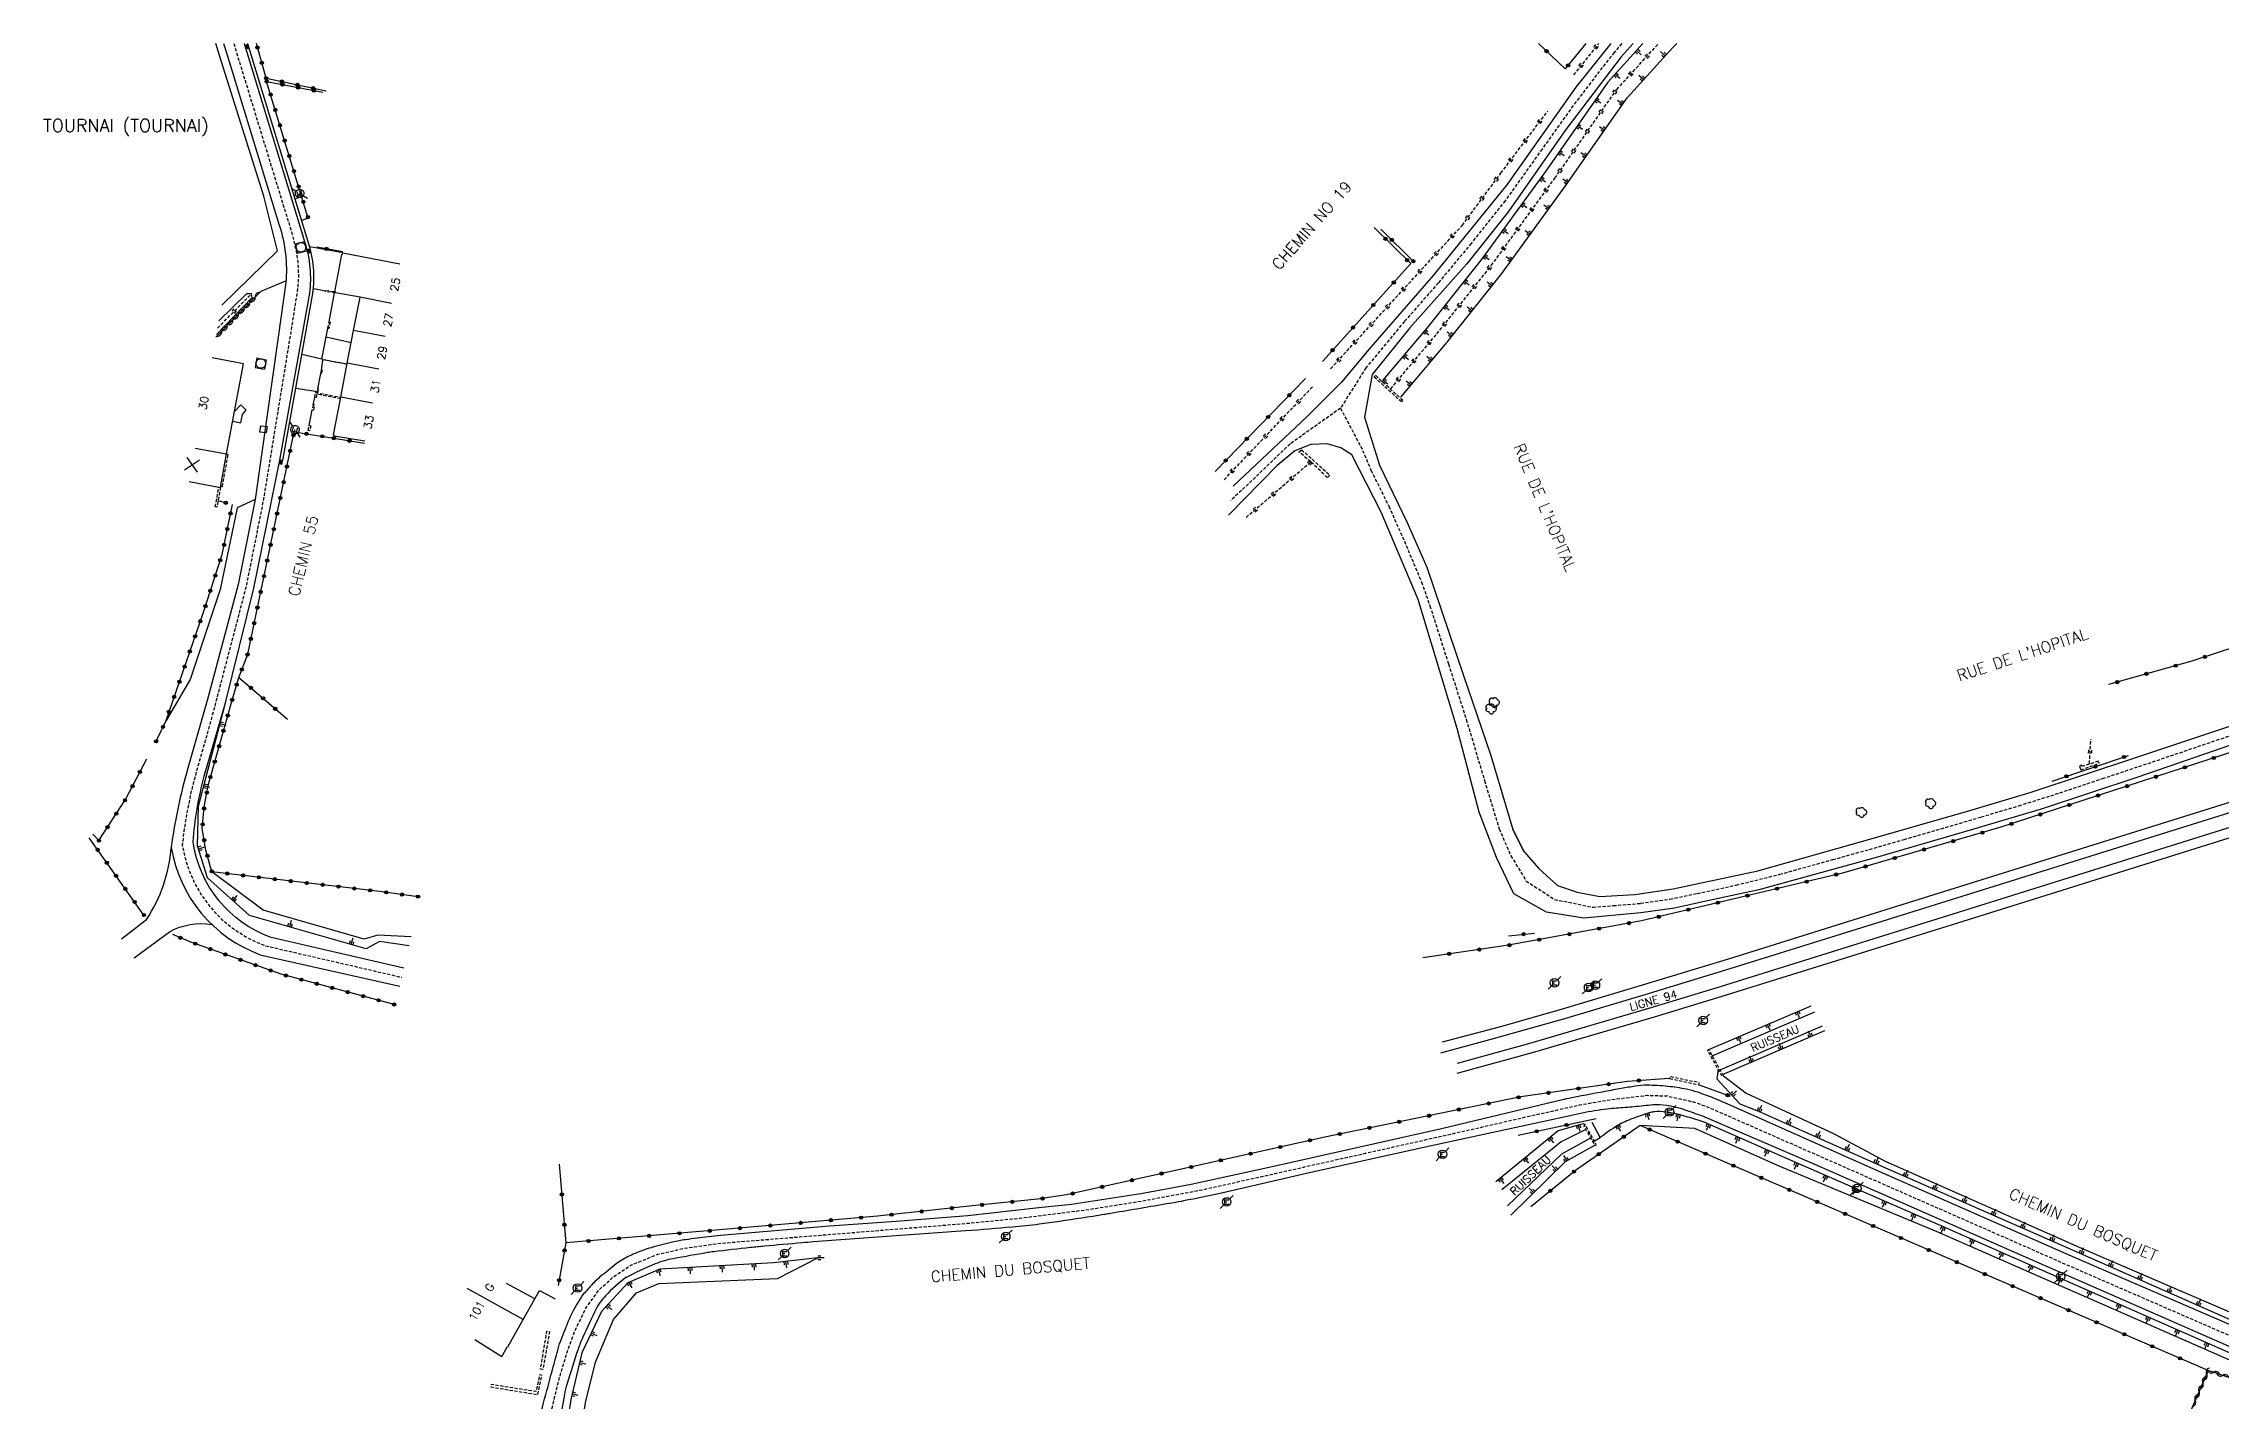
# Model space of a CAD drawing. Header units: millimetres. Extents: x 82000 to 83000, y 144000 to 145000.
# Drawn here: x 82013.5 to 82353.6, y 144788.1 to 145000 of the extents above; entities that cross this region are included whole.
import ezdxf
from ezdxf.enums import TextEntityAlignment as Align

# ---------------------------------------------------------------- set-up
doc = ezdxf.new("R2010")
doc.units = ezdxf.units.MM
doc.linetypes.add('DASHED', pattern=[0.75, 0.5, -0.25])
doc.layers.get('0').update_dxf_attribs({"linetype": 'CONTINUOUS'})
for name, color, linetype in [('W0001', 6, 'DASHED'), ('W0008', 7, 'CONTINUOUS'), ('W0100', 7, 'CONTINUOUS'), ('W0112', 1, 'DASHED'), ('W0211', 2, 'CONTINUOUS'), ('W0220', 5, 'DASHED'), ('W0300', 7, 'CONTINUOUS'), ('W0310', 3, 'CONTINUOUS'), ('W0322', 7, 'CONTINUOUS'), ('W0330', 7, 'CONTINUOUS'), ('W0334', 7, 'CONTINUOUS'), ('W0400', 7, 'CONTINUOUS'), ('W0420', 7, 'CONTINUOUS'), ('W0471', 7, 'CONTINUOUS'), ('W0500', 5, 'DASHED'), ('W0980', 7, 'CONTINUOUS'), ('W0984', 7, 'CONTINUOUS'), ('W0989', 7, 'CONTINUOUS'), ('W0991', 7, 'CONTINUOUS'), ('W1102', 7, 'CONTINUOUS')]:
    doc.layers.add(name, color=color, linetype=linetype)
doc.styles.get("Standard").update_dxf_attribs({"font": 'romans.shx', "width": 0.85})

# ---------------------------------------------------------------- blocks, each defined once
blk = doc.blocks.new('T471')
for p, q in [((-0.333334, 0.333334), (-0.333334, -0.333334)), ((-0.333334, 0.333334), (0.333334, 0.333334)), ((-0.333334, 0), (0, 0)), ((0.500001, 0.500001), (1.000002, 1.000002)), ((-0.500001, -0.500001), (-1.000002, -1.000002)), ((-0.333334, -0.333334), (0.333334, -0.333334))]:
    blk.add_line(p, q)
blk.add_ellipse((0, 0), major_axis=(0.471405, 0.471405), ratio=1, start_param=5.4977871438, end_param=11.780972451)
blk = doc.blocks.new('T300')
for p, q in [((-0.8, 0.51), (-0.86, 0.34)), ((-0.86, 0.34), (-0.86, 0.17)), ((-0.86, 0.17), (-0.74, 0.06)), ((-0.69, 0.63), (-0.8, 0.51)), ((-0.8, -0.06), (-0.74, 0.06)), ((-0.74, 0.06), (-0.69, 0.11)), ((-0.57, 0.69), (-0.69, 0.63)), ((-0.46, 0.69), (-0.57, 0.69)), ((-0.29, 0.63), (-0.46, 0.69)), ((-0.29, 0.63), (-0.17, 0.74)), ((-0.23, 0.57), (-0.29, 0.63)), ((-0.17, 0.74), (-0.06, 0.8)), ((-0.06, 0.8), (0.06, 0.8)), ((0.06, 0.8), (0.23, 0.74)), ((0.23, 0.74), (0.34, 0.63)), ((0.34, 0.63), (0.4, 0.51)), ((0.46, 0.46), (0.34, 0.46)), ((0.4, 0.51), (0.4, 0.46)), ((0.57, 0.4), (0.46, 0.46)), ((0.57, 0.4), (0.69, 0.29)), ((0.69, 0.29), (0.74, 0.17)), ((0.74, 0.06), (0.69, -0.17)), ((0.74, 0.17), (0.74, 0.06)), ((-0.8, -0.17), (-0.8, -0.06)), ((-0.8, -0.23), (-0.8, -0.17)), ((-0.74, -0.34), (-0.8, -0.23)), ((-0.69, -0.4), (-0.74, -0.34)), ((-0.51, -0.46), (-0.69, -0.4)), ((-0.4, -0.46), (-0.51, -0.46)), ((-0.4, -0.46), (-0.34, -0.46)), ((-0.34, -0.46), (-0.34, -0.4)), ((-0.34, -0.51), (-0.34, -0.46)), ((-0.29, -0.63), (-0.34, -0.51)), ((-0.17, -0.74), (-0.29, -0.63)), ((-0.06, -0.8), (-0.17, -0.74)), ((0.06, -0.8), (-0.06, -0.8)), ((0.17, -0.74), (0.06, -0.8)), ((0.23, -0.69), (0.17, -0.74)), ((0.29, -0.46), (0.23, -0.46)), ((0.29, -0.63), (0.23, -0.69)), ((0.46, -0.4), (0.29, -0.46)), ((0.34, -0.51), (0.29, -0.63)), ((0.34, -0.51), (0.34, -0.46)), ((0.57, -0.34), (0.46, -0.4)), ((0.63, -0.29), (0.57, -0.34)), ((0.69, -0.17), (0.63, -0.29))]:
    blk.add_line(p, q)
blk = doc.blocks.new('t322o')
at = {"color": 0, "linetype": 'Continuous'}
for radius in [0.25, 0.15]:
    blk.add_circle((0, 0), radius, dxfattribs=at)
blk = doc.blocks.new('t220o')
at = {"color": 0, "linetype": 'Continuous'}
for p, q in [((-0.25, 0.25), (0.25, 0.25)), ((-0.25, -0.25), (0.25, -0.25))]:
    blk.add_line(p, q, dxfattribs=at)
blk = doc.blocks.new('t211o')
at = {"color": 0, "linetype": 'Continuous'}
for p, q in [((-0.29, 0.5), (-0.29, 0)), ((0, 1), (0, 0)), ((0.29, 0.5), (0.29, 0))]:
    blk.add_line(p, q, dxfattribs=at)
blk = doc.blocks.new('t310o')
at = {"color": 0, "linetype": 'Continuous'}
for centre, start, end in [((-0.5, 0.38), 216.8699, 323.1304), ((0.5, -0.37), 36.8699, 143.1303)]:
    blk.add_arc(centre, 0.625, start, end, dxfattribs=at)
blk = doc.blocks.new('t112o')
at = {"color": 0, "linetype": 'Continuous'}
for p, q in [((-0.5, 0.5), (0.5, 0.5)), ((-0.5, -0.5), (-0.5, 0.5)), ((0.5, 0.5), (0.5, -0.5)), ((0.5, -0.5), (-0.5, -0.5))]:
    blk.add_line(p, q, dxfattribs=at)
blk = doc.blocks.new('T420')
for p, q in [((0.75, 0.75), (-0.75, 0.75)), ((-0.75, 0.75), (-0.75, -0.75)), ((0.75, 0.75), (0.75, -0.75)), ((0.75, -0.75), (-0.75, -0.75))]:
    blk.add_line(p, q)
blk.add_ellipse((0, 0), major_axis=(-0.53, 0.53), ratio=1, start_param=3.926991, end_param=10.210176)
blk = doc.blocks.new('T400')
for p, q in [((-0.15, 0.3), (0.15, 0.3)), ((-0.15, -0.25), (-0.15, 0.3)), ((-0.15, 0.15), (0.15, 0.15)), ((-0.15, 0), (0.15, 0)), ((0.15, 0.3), (0.15, -0.25)), ((-0.15, -0.15), (0.15, -0.15)), ((-0.15, -0.25), (-0.15, -0.3)), ((-0.15, -0.3), (0.15, -0.3)), ((0.15, -0.3), (0.15, -0.25))]:
    blk.add_line(p, q)
blk = doc.blocks.new('t991o')
at = {"color": 0, "linetype": 'Continuous'}
for p, q in [((-1, 1), (1, -1)), ((-1, -1), (1, 1))]:
    blk.add_line(p, q, dxfattribs=at)

msp = doc.modelspace()

# ---------------------------------------------------------------- linework, layer by layer
at = {"layer": 'W0001', "flags": 128}
msp.add_lwpolyline([(82043.19, 145000), (82043.55, 144998.82), (82051.74, 144972.09, -0.000152), (82051.77, 144972.08), (82052.45, 144969.67), (82052.97, 144967.45), (82053.19, 144965.92), (82053.3, 144963.72), (82053.19, 144961.95), (82052.79, 144959.32), (82052.35, 144956.57), (82051.91, 144953.83), (82047.79, 144928.61), (82045.12, 144915.24), (82045.12, 144915.24), (82039.66, 144894.43), (82037.62, 144887.3), (82036.55, 144883.28), (82035.86, 144879.93), (82035.39, 144876.96), (82035.15, 144874.83), (82035.48, 144873.23), (82036.02, 144871.38), (82036.97, 144869.1), (82038.03, 144867.2), (82039.52, 144865.16), (82041.28, 144863.29), (82042.95, 144861.9), (82045.41, 144860.32), (82047.99, 144859.16), (82069.45, 144854.2)], format="xyb", dxfattribs=at)
at = {"layer": 'W0001'}
for points in [[(82260.02, 145000), (82258.84, 144998.6), (82256.1, 144995.11), (82252.44, 144990.31), (82247.58, 144983.53), (82241.82, 144975.46), (82236.52, 144968.8), (82231.38, 144962.64), (82226.07, 144956.6), (82220.06, 144949.36), (82216.09, 144943.06), (82208.21, 144937.47), (82198.96, 144928.64)], [(82216.09, 144943.06), (82219.55, 144936.48), (82220.85, 144933.38), (82223.63, 144927.77), (82226.07, 144922.3), (82228.74, 144915.93), (82230.07, 144912.19), (82232.96, 144903.12), (82235.74, 144894.46), (82238.59, 144884.91), (82240.88, 144877.39), (82242.7, 144873.17), (82245.11, 144869.23), (82249.53, 144866.36), (82255.54, 144865.14), (82258.7, 144865.39), (82262.98, 144865.75), (82267.56, 144866.42), (82271.83, 144867.3), (82277.89, 144868.6), (82284.71, 144870.28), (82292.98, 144872.57), (82298.72, 144874.17), (82304.13, 144875.73), (82316.19, 144879.23), (82322.08, 144880.99), (82327.05, 144882.55), (82335.13, 144885.22), (82343.65, 144888.07), (82352.95, 144891.21), (82364.48, 144895.03)]]:
    msp.add_lwpolyline(points, dxfattribs=at)
at = {"layer": 'W0001', "flags": 128}
msp.add_lwpolyline([(82089.44, 144762.34), (82090.56, 144772.06), (82091.59, 144779.08), (82092.8, 144786.4), (82093.95, 144791.18), (82095.19, 144795.44), (82096.52, 144799.01), (82098.18, 144802.51), (82100.18, 144805.31), (82102.41, 144807.34), (82105.21, 144809.23), (82109.39, 144810.94), (82113.51, 144811.87), (82119.34, 144812.68), (82157.45, 144815.76), (82166.03, 144816.59), (82176.2, 144817.87), (82185.13, 144819.28), (82194.57, 144821.04), (82205.9, 144823.57), (82236.69, 144830.48), (82247.71, 144833), (82253.48, 144834.26), (82257.59, 144834.99), (82261.51, 144835.49), (82264.09, 144835.77), (82267.11, 144835.67), (82271.28, 144834.73), (82273.81, 144833.8), (82330.85, 144808.75), (82360.1, 144796.04)], dxfattribs=at)
at = {"layer": 'W0008'}
for points in [[(82041.6, 145000), (82042.1, 144998.38), (82050.3, 144971.63, -0.099569), (82051.33, 144962.67), (82050.11, 144954.15), (82046.52, 144928.83), (82043.89, 144915.54), (82039.13, 144897.78), (82036.04, 144886.84, 0.040913), (82033.43, 144874.47, 0.271855), (82047.34, 144857.73), (82069.13, 144852.79)], [(82069.78, 144855.6), (82049.02, 144860.42, -0.277894), (82036.85, 144875.34, -0.04793), (82038.59, 144885.63), (82041.9, 144897.06), (82046.35, 144914.96), (82050.37, 144934.97), (82055.05, 144961.03, 0.112601), (82054.35, 144968.87), (82044.93, 144999.79), (82044.87, 145000)], [(82025.65, 144860.18), (82029.56, 144863.23, 0.127074), (82033.43, 144874.47)], [(82027.61, 144857.23), (82033.15, 144861.31, -0.1694), (82039.76, 144862.44)]]:
    msp.add_lwpolyline(points, format="xyb", dxfattribs=at)
for points in [[(82258.32, 145000), (82252.85, 144993.2), (82242.05, 144977.95), (82230.59, 144963.78), (82220.78, 144952.54), (82216.24, 144947.13), (82210.87, 144941.74), (82199.32, 144930.91)], [(82261.8, 145000), (82259.93, 144997.93), (82251.28, 144986.57), (82242.31, 144973.76), (82235.85, 144965.63), (82226.93, 144955.6), (82221.06, 144948.33), (82219.82, 144941.65), (82222.2, 144934.17), (82226.43, 144925.33), (82229.56, 144918.24), (82235.28, 144901.31), (82239.56, 144888.83), (82243.01, 144877.3), (82244.78, 144873.78), (82243.01, 144877.3), (82244.78, 144873.78), (82247.09, 144871.19), (82249.98, 144868.53), (82253.08, 144867.48), (82256.63, 144866.81), (82262.06, 144867.15), (82268.05, 144868.01), (82281.27, 144870.84), (82298.44, 144875.64), (82314.42, 144880.25), (82323.99, 144883.11), (82340.35, 144888.53), (82356.76, 144894.01)], [(82671.45, 144980.37), (82523.37, 144934.1), (82491.8, 144924.26), (82464.66, 144915.77), (82430.79, 144905.19), (82300.47, 144864.47), (82277, 144857.15), (82263.07, 144852.9), (82250.54, 144849.19), (82240.86, 144846.4), (82231.97, 144844.05)], [(82231.79, 144842.42), (82239.99, 144844.65), (82251.12, 144847.79), (82263.68, 144851.5), (82277.66, 144855.77), (82300.69, 144862.94), (82431.01, 144903.68), (82465.54, 144914.47), (82492.15, 144922.84), (82509.99, 144928.41), (82671.89, 144978.95)], [(82672.58, 144976.75), (82497.21, 144922.02), (82431.03, 144901.38), (82310.93, 144863.77), (82275.42, 144852.72), (82264.57, 144849.41), (82245.46, 144843.83), (82234.3, 144840.76)], [(82234.32, 144839.22), (82246.07, 144842.44), (82265.15, 144848.02), (82275.74, 144851.24), (82311.53, 144862.41), (82431.23, 144899.84), (82492.21, 144918.91), (82673.04, 144975.29)], [(82358.31, 144891.53), (82340.63, 144885.46), (82325.54, 144880.47), (82314.85, 144877.29), (82299.98, 144872.97), (82281.45, 144867.85), (82273.45, 144866.12), (82268.28, 144865), (82263.03, 144864.24), (82254.13, 144863.42), (82248.29, 144864.39), (82243.17, 144867.21), (82240.44, 144872.93), (82237.76, 144879.98), (82234.31, 144893.03), (82228.23, 144913.21), (82222.45, 144926.84), (82217.87, 144935.76), (82216.15, 144936.86), (82214.02, 144937.48), (82211.48, 144937.38), (82208.94, 144936.42), (82206.2, 144934.12), (82198.61, 144926.38)]]:
    msp.add_lwpolyline(points, dxfattribs=at)
at = {"layer": 'W0008', "flags": 128}
for points in [[(82360.76, 144797.51), (82330.74, 144810.44), (82300.34, 144823.84), (82276.05, 144834.63, 0.012074), (82274.35, 144835.34, 0.008575), (82271.91, 144836.24, 0.035497), (82270.13, 144836.72, 0.022127), (82267.21, 144837.16, 0.024278), (82263.99, 144837.34, 0.04234), (82262.15, 144837.2, 0.003446), (82259.96, 144836.83, 0.002972), (82257.43, 144836.37, 0.001018), (82251.51, 144835.24, 0.011361), (82250.98, 144835.12), (82231.89, 144830.52), (82205.88, 144824.72), (82192.76, 144821.82), (82184.89, 144820.37), (82174.07, 144818.74), (82168.98, 144818.21), (82157.86, 144816.96), (82146.65, 144816.04), (82136.24, 144815.33), (82119.23, 144813.87, 0.008318), (82117.35, 144813.68, 0.004356), (82113.78, 144813.22, 0.022619), (82111.73, 144812.84, 0.013773), (82108.42, 144811.98, 0.02944), (82105.83, 144811.06, 0.036253), (82103.83, 144810.04, 0.027841), (82102.95, 144809.44, 0.009073), (82100.4, 144807.4, 0.029095), (82099.44, 144806.51, 0.017086), (82097.97, 144804.85)], [(82359.44, 144794.58), (82323.08, 144810.51), (82290.08, 144825.02), (82274, 144831.95, 0.012711), (82272.53, 144832.54, 0.007301), (82269.92, 144833.47, 0.042629), (82267, 144834.19, 0.061087), (82264.9, 144834.26, 0.005774), (82263.46, 144834.12, -0.00555), (82261.96, 144833.97, -0.004286), (82259.16, 144833.74, 0.008566), (82257.76, 144833.62, 0.017659), (82255.76, 144833.34, 0.009166), (82251.95, 144832.59), (82230.03, 144827.85), (82211.48, 144823.71), (82197.5, 144820.47, -0.00295), (82191.58, 144819.28, -0.005999), (82188.66, 144818.75, -0.000118), (82179.93, 144817.28, -0.001291), (82179.13, 144817.15, -0.003291), (82172.22, 144816.07, -0.007096), (82169, 144815.63, -0.007627), (82164.83, 144815.19, -0.004378), (82157.53, 144814.6), (82133.73, 144812.87, 0.003506), (82131.97, 144812.73, 0.001053), (82126.09, 144812.21, 0.004705), (82123.91, 144811.99, 0.001785), (82118.17, 144811.34, 0.013318), (82117.18, 144811.2, 0.002463), (82111.85, 144810.26, 0.051344), (82109.02, 144809.44, 0.029872), (82104.44, 144807.26)], [(82104.51, 144807.35, 0.041925), (82101.24, 144804.45, 0.075019), (82099.83, 144802.45, 0.009954), (82097.71, 144798, 0.024331), (82096.98, 144796.12, 0.008693), (82095.26, 144790.75, 0.028022), (82094.85, 144789.04), (82092.36, 144775.36), (82090.93, 144761.99)], [(82087.95, 144762.68), (82089.15, 144772.36), (82091.23, 144786.43, -0.029174), (82091.24, 144786.45, -0.000102), (82092.63, 144791.61, -0.000096), (82093.59, 144795.17, -0.000205), (82094.04, 144796.83, -0.027031), (82094.16, 144797.18, -0.002749), (82095.5, 144800.54, -0.032658), (82096.34, 144802.29, -0.019926), (82098.02, 144805)]]:
    msp.add_lwpolyline(points, format="xyb", dxfattribs=at)
msp.add_lwpolyline([(82255.75, 144828.68), (82256.65, 144829.16), (82255.39, 144831.51)], dxfattribs=at)
at = {"layer": 'W0100'}
for points in [[(82063.67, 144937.92), (82058.85, 144938.71), (82058.88, 144938.86), (82058.77, 144938.88), (82059.94, 144944.81), (82060.93, 144950.1), (82061.92, 144955.22), (82062.92, 144960.38), (82059.07, 144961.06), (82059.1, 144961.23), (82058.99, 144961.24), (82060.06, 144967.08), (82060.17, 144967.06), (82060.22, 144967.31), (82069.13, 144965.59)], [(82036.2, 144931.6), (82041.12, 144930.7), (82042.08, 144935.94), (82044.71, 144949.98), (82039.8, 144950.91)]]:
    msp.add_lwpolyline(points, dxfattribs=at)
at = {"layer": 'W0100', "flags": 128}
msp.add_lwpolyline([(82080.84, 144797.63), (82085.06, 144795.01), (82085.97, 144796.55), (82086.03, 144796.51), (82088.42, 144800.77), (82090.2, 144804), (82085.82, 144806.41)], dxfattribs=at)
at = {"layer": 'W0112'}
for p, q in [((82225.61, 144944.04), (82221.35, 144947.95)), ((82225.83, 144944.26), (82225.61, 144944.04)), ((82210, 144936.58), (82214.43, 144932.61)), ((82331.75, 144886.58), (82334.6, 144887.61))]:
    msp.add_line(p, q, dxfattribs=at)
for points in [[(82059.07, 144961.06), (82057.54, 144961.29), (82057.57, 144961.45), (82058.99, 144961.24)], [(82060.89, 144949.9), (82057.22, 144950.58), (82057.22, 144950.56), (82057.13, 144950.57), (82057.15, 144950.68), (82060.91, 144949.99)], [(82225.83, 144944.26), (82221.57, 144948.18), (82221.35, 144947.95)], [(82059.88, 144944.52), (82056.17, 144945.23), (82056.08, 144944.71), (82055.83, 144944.75), (82055.96, 144945.52), (82059.93, 144944.77)], [(82041.16, 144930.89), (82041.41, 144930.84), (82042.31, 144935.84), (82042.07, 144935.88)], [(82214.43, 144932.61), (82214.03, 144932.22), (82211.45, 144934.7), (82209.6, 144936.22), (82210, 144936.58)], [(82041.12, 144930.7), (82040.56, 144927.61), (82040.3, 144927.66), (82040.87, 144930.75)], [(82334.6, 144887.61), (82334.47, 144887.93), (82331.94, 144887.12), (82331.87, 144887.32), (82331.53, 144887.19), (82331.75, 144886.58)]]:
    msp.add_lwpolyline(points, dxfattribs=at)
for points in [[(82058.23, 144956.5), (82058.04, 144955.5), (82057.88, 144955.53), (82058.07, 144956.53)], [(82055.92, 144945.6), (82056.31, 144945.5), (82056.44, 144946.07), (82056.35, 144946.09), (82056.24, 144945.61), (82055.94, 144945.69)], [(82056.98, 144949), (82056.89, 144948.47), (82056.8, 144948.48), (82056.89, 144949.01)], [(82055.6, 144943.61), (82055.44, 144942.83), (82055.69, 144942.79), (82055.84, 144943.56)], [(82055.22, 144940.31), (82055.07, 144939.55), (82054.82, 144939.6), (82054.98, 144940.36)]]:
    msp.add_lwpolyline(points, close=True, dxfattribs=at)
at = {"layer": 'W0112', "flags": 128}
for points in [[(82275.68, 144838.75), (82273.43, 144842.79), (82273.62, 144842.9), (82275.87, 144838.86)], [(82267.51, 144838.37), (82272.05, 144837.43), (82272.12, 144837.74), (82267.58, 144838.68)], [(82091.5, 144792.96), (82091.11, 144793.02), (82092.12, 144798.94), (82092.51, 144798.87)], [(82083.33, 144790.23), (82090.7, 144789.04), (82091.35, 144792.03), (82090.96, 144792.12), (82090.39, 144789.5), (82083.39, 144790.62)]]:
    msp.add_lwpolyline(points, close=True, dxfattribs=at)
msp.add_lwpolyline([(82255.8, 144827.95), (82256.05, 144828.09), (82254.35, 144831.14), (82254.09, 144831.01), (82255.8, 144827.96)], dxfattribs=at)
at = {"layer": 'W0211'}
for points in [[(82263.34, 145000), (82257.84, 144993.97), (82248.11, 144980.03), (82238.21, 144966.43), (82229.76, 144955.82), (82222.7, 144947.44)], [(82225.52, 144944.79), (82232.75, 144953.37), (82241.29, 144964.09), (82251.26, 144977.78), (82260.87, 144991.55), (82268.06, 144999.44), (82268.64, 145000)], [(82040.48, 144954.57), (82046.06, 144960.35), (82045.95, 144960.98)], [(82040.88, 144956.68), (82045.22, 144960.96), (82045.95, 144960.98)], [(82046.52, 144928.83), (82043.7, 144927.53), (82041.07, 144914.74), (82036.4, 144900.72), (82032.61, 144894.32)], [(82070.6, 144859.13), (82065.96, 144859.77), (82063.9, 144858.65), (82045.67, 144863.86), (82039.09, 144869.72), (82037.52, 144874.75), (82037.69, 144880.94), (82041.9, 144897.06)], [(82070.92, 144860.52), (82065.7, 144860.79), (82063.57, 144860.13), (82047.8, 144864.69), (82039.77, 144870.67)]]:
    msp.add_lwpolyline(points, dxfattribs=at)
at = {"layer": 'W0211', "flags": 128}
for points in [[(82273.63, 144842.9), (82289.64, 144849.75)], [(82274.15, 144841.95), (82290.17, 144848.8)], [(82275.4, 144839.76), (82291.41, 144846.61)], [(82275.75, 144839.04), (82291.77, 144845.89)], [(82275.09, 144839.87), (82274.89, 144838.32), (82278.5, 144834.45), (82281.37, 144833.32), (82300.76, 144824.67), (82331.1, 144811.32), (82360.97, 144798.18)], [(82275.91, 144838.8), (82279.46, 144836.11), (82293.11, 144829.81), (82301.17, 144825.51), (82331.47, 144812.04), (82361.4, 144799.19)], [(82254.35, 144831.14), (82254.05, 144831.34), (82253.24, 144831.1), (82250.09, 144830.2), (82240.35, 144822.24)], [(82254.42, 144830.42), (82250.54, 144828.53), (82241.3, 144820.99)], [(82360.13, 144792.18), (82309.28, 144814.46), (82284.64, 144824.73), (82271.46, 144830.57), (82262.88, 144831.07)], [(82255.16, 144829.1), (82250.64, 144826.57), (82242.17, 144818.49)], [(82242.69, 144817.05), (82251.24, 144825.41), (82255.8, 144827.96)], [(82093.53, 144760.56), (82098.17, 144788), (82099.68, 144794.11), (82102.51, 144800.77), (82106.1, 144804.92), (82109.61, 144806.38), (82128.12, 144807.18), (82134.43, 144810.37), (82127.51, 144809.61), (82109.74, 144808.64), (82104.76, 144806.5), (82100.62, 144801.99), (82097.58, 144795.54), (82095.83, 144788.29), (82091.77, 144761.13)]]:
    msp.add_lwpolyline(points, dxfattribs=at)
msp.add_lwpolyline([(82360.65, 144793.06), (82309.57, 144815.53), (82285.17, 144826.15), (82272.9, 144831.56, 0.027495), (82272.27, 144831.79, 0.006715), (82269.66, 144832.57, 0.035286), (82266.95, 144833.15, 0.05388), (82265.13, 144833.2, 0.056214), (82264.53, 144833.09, 0.011518), (82261.74, 144832.14, 0.04517), (82259.39, 144831.04, 0.035405), (82256.65, 144829.16)], format="xyb", dxfattribs=at)
at = {"layer": 'W0220'}
for p, q in [((82252.52, 144995.1), (82256.44, 145000)), ((82197.91, 144931.89), (82211.71, 144946.4)), ((82201.36, 144926.01), (82211.44, 144934.69)), ((82333.08, 144887.57), (82333.34, 144891.43))]:
    msp.add_line(p, q, dxfattribs=at)
for points in [[(82223.94, 144946.11), (82231.15, 144954.68), (82239.65, 144965.34), (82249.58, 144978.98), (82259.25, 144992.84), (82265.78, 145000)], [(82214.55, 144949.23), (82235.1, 144971.61), (82241.15, 144979.77), (82248.47, 144989.45)], [(82040.67, 144955.57), (82045.97, 144960.95)]]:
    msp.add_lwpolyline(points, dxfattribs=at)
at = {"layer": 'W0310'}
msp.add_lwpolyline([(82047.41, 144961.3), (82040.4, 144954.13)], dxfattribs=at)
at = {"layer": 'W0310', "flags": 128}
msp.add_lwpolyline([(82361.02, 144789.65), (82351.63, 144792.81), (82344.01, 144775.13)], dxfattribs=at)
at = {"layer": 'W0322'}
for p, q in [((82222.41, 144971.02), (82227.52, 144965.96)), ((82196.49, 144933.19), (82210.63, 144947.68)), ((82327.27, 144884.82), (82339.22, 144888.84)), ((82242.35, 144860.67), (82246.38, 144861.11))]:
    msp.add_line(p, q, dxfattribs=at)
for points in [[(82048.25, 144994.58), (82046.72, 145000)], [(82254.42, 145000), (82251.19, 144996.03), (82247.04, 145000)], [(82048.25, 144994.58), (82057.6, 144992.63)], [(82054.78, 144972.9), (82048.33, 144994.08)], [(82048.33, 144994.08), (82057.08, 144992.39)], [(82213.26, 144950.37), (82227.07, 144965.64), (82221.34, 144971.28)], [(82060.25, 144967.47), (82056.18, 144968.22)], [(82072.36, 144866.73), (82065.99, 144867.6), (82039.77, 144870.67), (82038.83, 144874.05), (82038.28, 144877.42), (82038.58, 144880.78), (82039.17, 144884.14), (82042.82, 144897.1), (82043.99, 144901.03), (82045.38, 144904.68), (82052.63, 144939.39), (82058.81, 144938.38)], [(82058.81, 144938.38), (82063.62, 144937.61)], [(82031.06, 144891.05), (82032.61, 144894.32), (82038.39, 144911.04), (82041.38, 144920.23), (82042.97, 144928.03)], [(82041.95, 144928.3), (82040.74, 144928.61)], [(82427, 144912.88), (82378.15, 144896.79), (82319.26, 144877.62), (82294.5, 144870.46), (82263.12, 144863.02), (82242.35, 144859.19), (82228.97, 144857.26)], [(82380.99, 144906.71), (82368.37, 144909.31), (82356.05, 144905.87), (82349.1, 144903.58), (82336.06, 144899.91)], [(82043.99, 144901.03), (82051.56, 144894.5)], [(82022.13, 144875.54), (82026.27, 144881.96), (82029.62, 144888.32)], [(82029.16, 144863.92), (82020.59, 144875.99)], [(82022.13, 144875.54), (82021.15, 144876.54)], [(82068.45, 144849.9), (82050.58, 144854.68), (82036.48, 144859.69), (82033.68, 144860.86)]]:
    msp.add_lwpolyline(points, dxfattribs=at)
at = {"layer": 'W0322', "flags": 128}
for points in [[(82267.44, 144838.41), (82260.91, 144837.94), (82244.25, 144835.52), (82213.36, 144829.19), (82173.27, 144820.22), (82168.74, 144819.53), (82158.55, 144818.5), (82143.74, 144816.89), (82119.1, 144814.74), (82095.08, 144812.73), (82093.89, 144806.09)], [(82272.11, 144837.43), (82276.99, 144835.63)], [(82256.03, 144832.12), (82243.82, 144829.51)], [(82351.63, 144792.81), (82262.88, 144831.07), (82252.79, 144824.04), (82245.8, 144818.34)], [(82094.05, 144825.02), (82095.08, 144812.73)], [(82090.2, 144804), (82090.94, 144805.3), (82093.38, 144803.99)]]:
    msp.add_lwpolyline(points, dxfattribs=at)
at = {"layer": 'W0330'}
msp.add_line((82051.29, 144962.89), (82047.41, 144961.3), dxfattribs=at)
msp.add_lwpolyline([(82041.34, 144959.14), (82050.03, 144967.65), (82047.87, 144976.18), (82040.97, 144998.12), (82040.4, 145000)], dxfattribs=at)
at = {"layer": 'W0334'}
msp.add_lwpolyline([(82050.37, 144934.97), (82050.86, 144934.89), (82055.55, 144960.95, 0.112688), (82054.82, 144969.02), (82045.41, 144999.94), (82045.39, 145000)], format="xyb", dxfattribs=at)
for points in [[(82052.77, 144975.78), (82053.32, 144975.98), (82053.24, 144976.39), (82053.67, 144976.56)], [(82054.78, 144972.9), (82054.8, 144972.71), (82053.84, 144972.36)], [(82060.22, 144967.31), (82055.06, 144968.28)], [(82057.55, 144961.36), (82055.66, 144961.71)], [(82058.07, 144956.53), (82058.95, 144961.08)], [(82056.95, 144950.73), (82057.63, 144954.21), (82057.88, 144955.53)], [(82057.63, 144954.21), (82061.55, 144953.3)], [(82057.15, 144950.68), (82053.85, 144951.44)], [(82056.89, 144949.01), (82057.13, 144950.57)], [(82055.94, 144945.69), (82052.9, 144946.16)], [(82056.35, 144946.09), (82056.8, 144948.48)], [(82043.03, 144941.02), (82044.29, 144940.78), (82044.53, 144942.1), (82045.14, 144942.77), (82044.29, 144943.59), (82043.32, 144942.56)], [(82054.98, 144940.36), (82055.44, 144942.83)], [(82055.6, 144943.61), (82055.83, 144944.75)]]:
    msp.add_lwpolyline(points, dxfattribs=at)
at = {"layer": 'W1102'}
for p, q in [((82067.83, 144959.43), (82062.92, 144960.38)), ((82066.83, 144954.27), (82061.92, 144955.22)), ((82065.85, 144949.18), (82060.93, 144950.1)), ((82064.84, 144943.84), (82059.94, 144944.81)), ((82037.16, 144936.83), (82042.08, 144935.94))]:
    msp.add_line(p, q, dxfattribs=at)
at = {"layer": 'W1102', "flags": 128}
msp.add_lwpolyline([(82088.42, 144800.77), (82079.67, 144805.62)], dxfattribs=at)

# ---------------------------------------------------------------- block references
at = {"layer": 'W0112', "rotation": 262.3329597149428}
msp.add_blockref('t112o', (82047.83, 144939.76), dxfattribs=at)
at = {"layer": 'W0211'}
for p, rotation in [((82262.34, 144998.9), 227.6468943508953), ((82266.83, 144998.09), 47.64443568161619), ((82258.97, 144995.21), 227.6468943508953), ((82263.46, 144994.39), 47.64443568161619), ((82255.94, 144991.24), 235.0896830717434), ((82260.21, 144990.6), 55.08856861829719), ((82253.08, 144987.14), 235.0896830717434), ((82257.35, 144986.5), 55.08856861829719), ((82250.21, 144983.04), 235.0896830717434), ((82254.48, 144982.4), 55.08856861829719), ((82247.33, 144978.96), 233.930648674536), ((82251.62, 144978.3), 55.08856861829719), ((82244.39, 144974.92), 233.930648674536), ((82248.69, 144974.25), 53.93353212471866), ((82241.45, 144970.87), 233.930648674536), ((82245.75, 144970.21), 53.93353212471866), ((82238.5, 144966.83), 233.930648674536), ((82242.8, 144966.17), 53.93353212471866), ((82235.4, 144962.91), 231.4620704360704), ((82239.78, 144962.19), 51.46036205605746), ((82232.29, 144959), 231.4620704360704), ((82236.66, 144958.28), 51.46036205605746), ((82229.15, 144955.1), 229.9077498261265), ((82233.54, 144954.37), 51.46036205605746), ((82225.93, 144951.28), 229.9077498261265), ((82230.35, 144950.52), 49.91133734713627), ((82222.71, 144947.45), 229.9077498261265), ((82227.13, 144946.7), 49.91133734713627), ((82041.04, 144893.77), 255.354420272618), ((82038.51, 144884.1), 255.354420272618), ((82037.68, 144874.23), 287.277046390242), ((82043.03, 144866.21), 318.3544653835501), ((82051.89, 144862.09), 344.047633022117), ((82061.5, 144859.34), 344.047633022117), ((82287.42, 144848.8), 203.160180673657), ((82278.22, 144844.87), 203.1601806730504), ((82282.82, 144846.84), 203.1601806730504), ((82284.95, 144842.98), 23.16018067390407), ((82289.54, 144844.94), 23.16018067308397), ((82280.35, 144841.01), 23.16018067308397), ((82277.24, 144835.8), 312.9882925431189), ((82281.43, 144833.29), 335.9590992625089), ((82253.24, 144831.1), 196.0333221750585), ((82259.37, 144831.03), 210.3814930539629), ((82263.99, 144832.91), 197.8630212667642), ((82268.91, 144832.77), 166.3263152682916), ((82273.66, 144831.22), 156.2241879582647), ((82286, 144831.26), 335.9590992623675), ((82248.76, 144829.11), 219.238201140775), ((82278.23, 144829.21), 156.224187958096), ((82282.81, 144827.19), 156.22418795799), ((82290.56, 144829.22), 335.9590992623175), ((82295.13, 144827.18), 335.9590992620881), ((82244.89, 144825.95), 219.2382011407316), ((82249.84, 144824.04), 44.3578037681358), ((82251.44, 144825.52), 29.23060364064059), ((82287.39, 144825.18), 156.4767174933976), ((82299.7, 144825.15), 335.9590992624302), ((82304.27, 144823.13), 336.2492324299245), ((82241.01, 144822.78), 219.2382011406879), ((82246.27, 144820.54), 44.35780376893729), ((82291.97, 144823.19), 156.4767174932306), ((82296.56, 144821.19), 156.4767174930439), ((82308.85, 144821.11), 336.2492324294183), ((82301.14, 144819.2), 156.4767174929135), ((82305.73, 144817.2), 156.476717493337), ((82313.42, 144819.1), 336.2492324297589), ((82318, 144817.09), 336.2492324292273), ((82310.31, 144815.2), 156.2534672732249), ((82322.58, 144815.07), 336.2492324294699), ((82327.15, 144813.06), 336.2492324289081), ((82134.43, 144810.37), 270), ((82314.89, 144813.19), 156.2534672731022), ((82319.46, 144811.18), 156.2534672729778), ((82331.73, 144811.04), 336.2502282157672), ((82336.31, 144809.03), 336.2502282169928), ((82104.92, 144806.57), 210.5849353032825), ((82109.52, 144808.54), 199.3228897412156), ((82114.49, 144808.9), 183.1050277369568), ((82119.48, 144809.17), 183.1050277371324), ((82124.47, 144809.44), 183.1050277372626), ((82129.46, 144809.82), 186.3450799953264), ((82324.04, 144809.16), 156.2534672734778), ((82328.62, 144807.15), 156.2534672733543), ((82340.88, 144807.02), 336.2502282164058), ((82333.19, 144805.14), 156.253467273229), ((82337.77, 144803.12), 156.2534672723741), ((82345.46, 144805), 336.2502282166804), ((82350.04, 144802.99), 336.2502282161597), ((82101.5, 144802.95), 227.3629876873683), ((82342.35, 144801.11), 156.2534672735297), ((82099.04, 144798.64), 244.8006771509909), ((82346.92, 144799.1), 156.2534672734029), ((82351.5, 144797.08), 156.2534672725297), ((82097.21, 144794.01), 256.4517204979268), ((82096.04, 144789.15), 256.4517204980225)]:
    msp.add_blockref('t211o', p, dxfattribs=dict(at, rotation=rotation))
at = {"layer": 'W0220'}
for p, rotation in [((82256.04, 144999.49), 51.32027444696254), ((82256.04, 144999.49), 51.32027444696254), ((82256.04, 144999.49), 51.32027444696254), ((82256.04, 144999.49), 51.32027444696254), ((82256.04, 144999.49), 51.32027444696254), ((82256.04, 144999.49), 51.32027444696254), ((82263.99, 144998.03), 47.64632026469793), ((82263.99, 144998.03), 47.64632026469793), ((82263.99, 144998.03), 47.64632026469793), ((82253.69, 144996.57), 51.32027444696254), ((82261.46, 144995.26), 47.64632026469793), ((82261.46, 144995.26), 47.64632026469793), ((82261.46, 144995.26), 47.64632026469793), ((82261.46, 144995.26), 47.64632026469793), ((82258.98, 144992.45), 55.08834982838256), ((82258.98, 144992.45), 55.08834982838256), ((82258.98, 144992.45), 55.08834982838256), ((82258.98, 144992.45), 55.08834982838256), ((82258.98, 144992.45), 55.08834982838256), ((82247.23, 144987.81), 52.90347728711185), ((82256.84, 144989.37), 55.08834982838256), ((82256.84, 144989.37), 55.08834982838256), ((82256.84, 144989.37), 55.08834982838256), ((82256.84, 144989.37), 55.08834982838256), ((82256.84, 144989.37), 55.08834982838256), ((82256.84, 144989.37), 55.08834982838256), ((82244.97, 144984.82), 52.90347728711185), ((82252.54, 144983.22), 55.08834982838256), ((82254.69, 144986.3), 55.08834982838256), ((82242.71, 144981.83), 52.90347728711185), ((82250.4, 144980.15), 55.08834982838256), ((82240.46, 144978.83), 53.41003476507344), ((82248.21, 144977.1), 53.93198256647488), ((82238.22, 144975.82), 53.41003476507344), ((82246, 144974.07), 53.93198256647488), ((82233.57, 144969.95), 47.44992267168792), ((82235.99, 144972.81), 53.41003476507344), ((82243.8, 144971.04), 53.93198256647488), ((82231.03, 144967.19), 47.44992267168792), ((82241.59, 144968.01), 53.93198256647488), ((82228.5, 144964.42), 47.44992267168792), ((82228.5, 144964.42), 47.44992267168792), ((82239.37, 144964.99), 51.45902859971952), ((82225.96, 144961.66), 47.44992267168792), ((82225.96, 144961.66), 47.44992267168792), ((82225.96, 144961.66), 47.44992267168792), ((82237.03, 144962.05), 51.45902859971952), ((82237.03, 144962.05), 51.45902859971952), ((82043.28, 144958.22), 45.3999320251592), ((82220.89, 144956.14), 47.44992267168792), ((82220.89, 144956.14), 47.44992267168792), ((82220.89, 144956.14), 47.44992267168792), ((82220.89, 144956.14), 47.44992267168792), ((82220.89, 144956.14), 47.44992267168792), ((82223.43, 144958.9), 47.44992267168792), ((82223.43, 144958.9), 47.44992267168792), ((82223.43, 144958.9), 47.44992267168792), ((82223.43, 144958.9), 47.44992267168792), ((82232.36, 144956.19), 51.45902859971952), ((82232.36, 144956.19), 51.45902859971952), ((82232.36, 144956.19), 51.45902859971952), ((82232.36, 144956.19), 51.45902859971952), ((82234.69, 144959.12), 51.45902859971952), ((82234.69, 144959.12), 51.45902859971952), ((82234.69, 144959.12), 51.45902859971952), ((82218.35, 144953.37), 47.44992267168792), ((82218.35, 144953.37), 47.44992267168792), ((82218.35, 144953.37), 47.44992267168792), ((82218.35, 144953.37), 47.44992267168792), ((82218.35, 144953.37), 47.44992267168792), ((82218.35, 144953.37), 47.44992267168792), ((82229.98, 144953.29), 49.91266926558543), ((82229.98, 144953.29), 49.91266926558543), ((82229.98, 144953.29), 49.91266926558543), ((82229.98, 144953.29), 49.91266926558543), ((82229.98, 144953.29), 49.91266926558543), ((82215.82, 144950.61), 47.44992267168792), ((82227.57, 144950.42), 49.91266926558543), ((82227.57, 144950.42), 49.91266926558543), ((82227.57, 144950.42), 49.91266926558543), ((82227.57, 144950.42), 49.91266926558543), ((82227.57, 144950.42), 49.91266926558543), ((82227.57, 144950.42), 49.91266926558543), ((82225.15, 144947.55), 49.91266926558543), ((82209.54, 144944.11), 46.43452441036546), ((82209.54, 144944.11), 46.43452441036546), ((82209.54, 144944.11), 46.43452441036546), ((82206.96, 144941.4), 46.43452441036546), ((82206.96, 144941.4), 46.43452441036546), ((82206.96, 144941.4), 46.43452441036546), ((82206.96, 144941.4), 46.43452441036546), ((82201.79, 144935.96), 46.43452441036546), ((82201.79, 144935.96), 46.43452441036546), ((82201.79, 144935.96), 46.43452441036546), ((82201.79, 144935.96), 46.43452441036546), ((82201.79, 144935.96), 46.43452441036546), ((82201.79, 144935.96), 46.43452441036546), ((82204.37, 144938.68), 46.43452441036546), ((82204.37, 144938.68), 46.43452441036546), ((82204.37, 144938.68), 46.43452441036546), ((82204.37, 144938.68), 46.43452441036546), ((82204.37, 144938.68), 46.43452441036546), ((82199.2, 144933.25), 46.43452441036546), ((82208.46, 144932.12), 40.72176765300109), ((82208.46, 144932.12), 40.72176765300109), ((82208.46, 144932.12), 40.72176765300109), ((82208.46, 144932.12), 40.72176765300109), ((82208.46, 144932.12), 40.72176765300109), ((82211.3, 144934.57), 40.72176765300109), ((82211.3, 144934.57), 40.72176765300109), ((82211.3, 144934.57), 40.72176765300109), ((82211.3, 144934.57), 40.72176765300109), ((82205.62, 144929.67), 40.72176765300109), ((82205.62, 144929.67), 40.72176765300109), ((82205.62, 144929.67), 40.72176765300109), ((82205.62, 144929.67), 40.72176765300109), ((82205.62, 144929.67), 40.72176765300109), ((82205.62, 144929.67), 40.72176765300109), ((82202.78, 144927.23), 40.72176765300109), ((82333.21, 144889.45), 86.10110942750961)]:
    msp.add_blockref('t220o', p, dxfattribs=dict(at, rotation=rotation))
at = {"layer": 'W0300'}
for p in [(82239.67, 144896.1), (82240.15, 144897.08), (82308.32, 144881.32), (82297.51, 144879.93)]:
    msp.add_blockref('T300', p, dxfattribs=at)
at = {"layer": 'W0310'}
for p, rotation in [((82045.67, 144959.52), 225.639529973039), ((82046.54, 144960.41), 225.639529973039), ((82042.17, 144955.94), 225.639529973039), ((82043.04, 144956.84), 225.639529973039), ((82043.92, 144957.73), 225.639529973039), ((82044.79, 144958.62), 225.639529973039), ((82041.3, 144955.05), 225.639529973039), ((82351.4, 144792.26), 246.677572950923), ((82352.49, 144792.52), 161.4202259224155), ((82350.21, 144789.5), 246.677572950923), ((82350.8, 144790.88), 246.677572950923), ((82353.91, 144792.04), 161.4202259224155), ((82349.61, 144788.12), 246.677572950923)]:
    msp.add_blockref('t310o', p, dxfattribs=dict(at, rotation=rotation))
at = {"layer": 'W0322'}
for p, rotation in [((82046.89, 144999.39), 105.728486107416), ((82047.57, 144996.99), 105.728486107416), ((82248.28, 144998.81), 136.3094113748739), ((82048.25, 144994.58), 105.728486107416), ((82048.25, 144994.58), 348.225596779084), ((82048.33, 144994.08), 349.117338878367), ((82050.69, 144994.07), 348.225596779084), ((82050.79, 144993.6), 349.117338878367), ((82053.14, 144993.56), 348.225596779084), ((82251.65, 144996.59), 230.9026338583789), ((82048.96, 144992.03), 106.931969343247), ((82053.24, 144993.13), 349.117338878367), ((82055.59, 144993.05), 348.225596779084), ((82055.7, 144992.66), 349.117338878367), ((82049.68, 144989.64), 106.931969343247), ((82050.41, 144987.25), 106.931969343247), ((82051.14, 144984.85), 106.931969343247), ((82051.87, 144982.46), 106.931969343247), ((82052.6, 144980.07), 106.931969343247), ((82053.32, 144977.68), 106.931969343247), ((82054.05, 144975.29), 106.931969343247), ((82054.78, 144972.9), 106.931969343247), ((82223.12, 144969.52), 135.4029798842895), ((82057.68, 144967.94), 169.533491995666), ((82224.1, 144969.35), 315.3324202346509), ((82226.5, 144966.19), 135.4029798842895), ((82224.41, 144962.7), 47.8667484070088), ((82227.47, 144966.01), 315.3324202346509), ((82221.22, 144959.17), 47.8667484070088), ((82218.04, 144955.65), 47.8667484070088), ((82214.85, 144952.13), 47.8667484070088), ((82208.1, 144945.09), 45.69447286393027), ((82054.55, 144939.07), 350.777721706663), ((82204.78, 144941.69), 45.69447286393027), ((82052, 144936.4), 78.20049543488742), ((82052.51, 144938.85), 78.20049543488742), ((82057.02, 144938.67), 350.777721706663), ((82058.81, 144938.38), 350.8474555525891), ((82061.28, 144937.98), 350.8474555525891), ((82201.46, 144938.29), 45.69447286393027), ((82051.49, 144933.96), 78.20049543488742), ((82198.14, 144934.89), 45.69447286393027), ((82050.47, 144929.06), 78.20049543488742), ((82050.98, 144931.51), 78.20049543488742), ((82041.95, 144928.3), 165.864302253396), ((82042.68, 144926.63), 78.48730622226691), ((82049.96, 144926.61), 78.20049543488742), ((82042.18, 144924.18), 78.48730622226691), ((82049.45, 144924.17), 78.20049543488742), ((82041.08, 144919.31), 71.99270902928988), ((82041.68, 144921.73), 78.48730622226691), ((82048.42, 144919.27), 78.20049543488742), ((82048.94, 144921.72), 78.20049543488742), ((82040.31, 144916.93), 71.99270902928988), ((82047.91, 144916.83), 78.20049543488742), ((82038.76, 144912.17), 71.99270902928988), ((82039.53, 144914.55), 71.99270902928988), ((82046.89, 144911.93), 78.20049543488742), ((82047.4, 144914.38), 78.20049543488742), ((82037.96, 144909.8), 70.9365707293093), ((82046.38, 144909.48), 78.20049543488742), ((82036.33, 144905.08), 70.9365707293093), ((82037.15, 144907.44), 70.9365707293093), ((82045.87, 144907.04), 78.20049543488742), ((82035.51, 144902.71), 70.9365707293093), ((82044.45, 144902.26), 69.1519384653874), ((82045.34, 144904.59), 69.1519384653874), ((82342, 144901.58), 195.7152434170751), ((82346.57, 144902.86), 195.7152434170751), ((82351.12, 144904.24), 198.242075944548), ((82034.7, 144900.35), 70.9365707293093), ((82043.65, 144899.89), 73.4363400564024), ((82045.88, 144899.39), 319.256737665102), ((82337.43, 144900.29), 195.7152434170751), ((82033.06, 144895.63), 70.9365707293093), ((82033.88, 144897.99), 70.9365707293093), ((82042.25, 144895.09), 74.2786746904797), ((82042.94, 144897.5), 73.4363400564024), ((82047.77, 144897.76), 319.256737665102), ((82049.67, 144896.13), 319.256737665102), ((82032.13, 144893.31), 64.5213172034168), ((82041.58, 144892.69), 74.2786746904797), ((82031.06, 144891.05), 64.5213172034168), ((82040.9, 144890.28), 74.2786746904797), ((82338.52, 144888.6), 18.57584879038374), ((82352.53, 144888.45), 198.0348578605336), ((82028.53, 144886.26), 62.1682031022027), ((82039.54, 144885.47), 74.2786746904797), ((82040.22, 144887.87), 74.2786746904797), ((82329.52, 144885.58), 18.57584879038374), ((82334.02, 144887.09), 18.57584879038374), ((82343.5, 144885.51), 198.0348578605336), ((82348.01, 144886.98), 198.0348578605336), ((82026.19, 144881.84), 57.21199160188291), ((82027.37, 144884.05), 62.1682031022027), ((82038.98, 144883.03), 80.0503889708459), ((82329.95, 144881.1), 198.0348578605336), ((82334.46, 144882.57), 198.0348578605336), ((82338.98, 144884.04), 198.0348578605336), ((82024.84, 144879.74), 57.21199160188291), ((82038.34, 144878.08), 84.88402385372322), ((82038.56, 144880.57), 84.88402385372322), ((82320.92, 144878.16), 198.0348578605336), ((82325.43, 144879.63), 198.0348578605336), ((82022.13, 144875.54), 134.183282000041), ((82022.13, 144875.54), 57.21199160188291), ((82023.48, 144877.64), 57.21199160188291), ((82038.58, 144875.61), 99.34196643869191), ((82311.81, 144875.46), 196.1195130294441), ((82316.37, 144876.78), 196.1195130294441), ((82021.92, 144874.11), 125.373592943874), ((82023.37, 144872.08), 125.373592943874), ((82039.08, 144873.16), 105.45129314194), ((82298.12, 144871.51), 196.1195130294441), ((82302.68, 144872.83), 196.1195130294441), ((82307.24, 144874.15), 196.1195130294441), ((82024.81, 144870.04), 125.373592943874), ((82026.26, 144868), 125.373592943874), ((82039.74, 144870.75), 105.45129314194), ((82042.17, 144870.39), 173.308582660413), ((82044.65, 144870.1), 173.308582660413), ((82047.13, 144869.81), 173.308582660413), ((82049.62, 144869.52), 173.308582660413), ((82052.1, 144869.22), 173.308582660413), ((82054.58, 144868.93), 173.308582660413), ((82057.07, 144868.64), 173.308582660413), ((82059.55, 144868.35), 173.308582660413), ((82062.03, 144868.06), 173.308582660413), ((82064.51, 144867.77), 173.308582660413), ((82284.3, 144868.04), 193.3519214747879), ((82288.92, 144869.14), 193.3519214747879), ((82293.54, 144870.24), 193.3519214747879), ((82027.71, 144865.96), 125.373592943874), ((82066.99, 144867.46), 172.257081990657), ((82069.47, 144867.12), 172.257081990657), ((82071.95, 144866.79), 172.257081990657), ((82270.43, 144864.75), 193.3519214747879), ((82275.05, 144865.85), 193.3519214747879), ((82279.68, 144866.95), 193.3519214747879), ((82029.16, 144863.92), 125.373592943874), ((82244.71, 144860.93), 6.30289077049573), ((82251.83, 144860.93), 190.4349757380114), ((82256.5, 144861.8), 190.4349757380114), ((82261.17, 144862.66), 190.4349757380114), ((82265.81, 144863.65), 193.3519214747879), ((82034.86, 144860.36), 157.334082849963), ((82037.18, 144859.44), 160.452394227325), ((82039.54, 144858.6), 160.452394227325), ((82041.89, 144857.77), 160.452394227325), ((82233.08, 144857.86), 188.1937182723615), ((82237.78, 144858.53), 188.1937182723615), ((82242.48, 144859.21), 190.4349757380114), ((82247.15, 144860.08), 190.4349757380114), ((82044.25, 144856.93), 160.452394227325), ((82046.6, 144856.09), 160.452394227325), ((82048.96, 144855.26), 160.452394227325), ((82051.33, 144854.48), 165.020329080223), ((82053.75, 144853.83), 165.020329080223), ((82056.16, 144853.19), 165.020329080223), ((82058.58, 144852.54), 165.020329080223), ((82060.99, 144851.89), 165.020329080223), ((82063.41, 144851.25), 165.020329080223), ((82065.82, 144850.6), 165.020329080223), ((82068.24, 144849.96), 165.020329080223), ((82257.98, 144837.51), 188.2511644990425), ((82262.7, 144838.07), 184.1635371420037), ((82234.58, 144833.54), 191.5843915980922), ((82239.23, 144834.49), 191.5843915980922), ((82243.89, 144835.45), 191.5843915980922), ((82248.58, 144836.15), 188.2511644990425), ((82253.28, 144836.83), 188.2511644990425), ((82276.56, 144835.78), 339.7479222604025), ((82220.62, 144830.68), 191.5843915980922), ((82225.27, 144831.63), 191.5843915980922), ((82229.93, 144832.58), 191.5843915980922), ((82246.74, 144830.14), 192.0448360321676), ((82251.39, 144831.13), 192.0448360321676), ((82264.39, 144830.42), 156.6775729508939), ((82206.69, 144827.69), 192.6145375026255), ((82211.32, 144828.73), 192.6145375026255), ((82215.97, 144829.72), 191.5843915980922), ((82260.34, 144829.3), 214.8716937879308), ((82268.76, 144828.54), 156.6775729508939), ((82188.14, 144823.55), 192.6145375026255), ((82192.78, 144824.58), 192.6145375026255), ((82197.41, 144825.62), 192.6145375026255), ((82202.05, 144826.66), 192.6145375026255), ((82252.56, 144823.85), 219.170725637016), ((82256.44, 144826.58), 214.8716937879308), ((82273.12, 144826.66), 156.6775729508939), ((82277.48, 144824.78), 156.6775729508939), ((82094.45, 144820.29), 274.7807447946967), ((82174.24, 144820.43), 192.6145375026255), ((82178.87, 144821.47), 192.6145375026255), ((82183.51, 144822.51), 192.6145375026255), ((82248.87, 144820.85), 219.170725637016), ((82281.84, 144822.89), 156.6775729508939), ((82286.2, 144821.01), 156.6775729508939), ((82141.21, 144816.67), 184.9787914074685), ((82145.94, 144817.13), 186.220945472399), ((82150.66, 144817.64), 186.220945472399), ((82155.38, 144818.16), 186.220945472399), ((82160.11, 144818.66), 185.7420402559303), ((82164.83, 144819.14), 185.7420402559303), ((82169.55, 144819.65), 188.628791581422), ((82290.57, 144819.13), 156.6775729508939), ((82294.93, 144817.25), 156.6775729508939), ((82094.85, 144815.56), 274.7807447946967), ((82103.35, 144813.43), 184.7807447946581), ((82108.08, 144813.82), 184.7807447946581), ((82112.82, 144814.22), 184.7807447946581), ((82117.55, 144814.61), 184.7807447946581), ((82122.28, 144815.02), 184.9787914074685), ((82127.02, 144815.43), 184.9787914074685), ((82131.75, 144815.85), 184.9787914074685), ((82136.48, 144816.26), 184.9787914074685), ((82299.29, 144815.37), 156.6775729508939), ((82303.65, 144813.49), 156.6775729508939), ((82094.87, 144811.55), 259.8615502145497), ((82098.62, 144813.03), 184.7807447946581), ((82308.01, 144811.61), 156.6775729508939), ((82312.38, 144809.73), 156.6775729508939), ((82094.03, 144806.88), 259.8615502145497), ((82316.74, 144807.85), 156.6775729508939), ((82321.1, 144805.97), 156.6775729508939), ((82325.46, 144804.09), 156.6775729508939), ((82329.82, 144802.21), 156.6775729508939), ((82334.19, 144800.33), 156.6775729508939), ((82338.55, 144798.45), 156.6775729508939), ((82342.91, 144796.57), 156.6775729508939), ((82347.27, 144794.69), 156.6775729508939)]:
    msp.add_blockref('t322o', p, dxfattribs=dict(at, rotation=rotation))
at = {"layer": 'W0400'}
for p, rotation in [((82045.29, 144999.51), 196.933854854952), ((82054.91, 144967.57), 191.043788754967), ((82050.58, 144934.62), 168.6518637394683)]:
    msp.add_blockref('T400', p, dxfattribs=dict(at, rotation=rotation))
at = {"layer": 'W0420'}
for p, rotation in [((82053.68, 144968.19), 104.21287565375), ((82047.4, 144950.03), 79.38980007012042)]:
    msp.add_blockref('T420', p, dxfattribs=dict(at, rotation=rotation))
at = {"layer": 'W0471'}
for p, rotation in [((82053.48, 144976.59), 104.21287565375), ((82052.76, 144939.72), 78.20049543488742)]:
    msp.add_blockref('T471', p, dxfattribs=dict(at, rotation=rotation))
for p in [(82249.52, 144853.33), (82254.85, 144852.59), (82255.91, 144852.98), (82272.75, 144847.45), (82267.5, 144833.16), (82232.03, 144826.56), (82296.74, 144821.21), (82198.31, 144819.12), (82163.79, 144813.72), (82129.26, 144811.06), (82096.89, 144805.68), (82328.6, 144807.48)]:
    msp.add_blockref('T471', p, dxfattribs=at)
at = {"layer": 'W0991', "rotation": 349.6442643144292}
msp.add_blockref('t991o', (82036.68, 144934.22), dxfattribs=at)

# ---------------------------------------------------------------- texts
at = {"layer": 'W0500'}
for rotation, p in [(23.1602, (82283.96, 144844.67)), (43.6513, (82245.76, 144823.24))]:
    msp.add_text('RUISSEAU', height=1.25, rotation=rotation, dxfattribs=at).set_placement(p, align=Align.MIDDLE)
at = {"layer": 'W0980'}
msp.add_text('TOURNAI (TOURNAI)', height=2, dxfattribs=at).set_placement((82026.33, 144987.06), align=Align.MIDDLE)
at = {"layer": 'W0984'}
msp.add_text('LIGNE 94', height=1.25, rotation=16.0472, dxfattribs=at).set_placement((82264.97, 144850.58), align=Align.MIDDLE)
at = {"layer": 'W0989'}
for s, rotation, p in [('CHEMIN NO 19', 48.6283, (82211.61, 144971.61)), ("RUE DE L'HOPITAL", 292.7442, (82248.04, 144927.57)), ('CHEMIN 55', 76.1222, (82054.06, 144920.01)), ("RUE DE L'HOPITAL", 18.3041, (82322.64, 144904.58)), ('CHEMIN DU BOSQUET', 336.4651, (82332.11, 144815.49)), ('CHEMIN DU BOSQUET', 4.9788, (82164.54, 144808.44))]:
    msp.add_text(s, height=1.75, rotation=rotation, dxfattribs=at).set_placement(p, align=Align.MIDDLE)
at = {"layer": 'W0991'}
for s, rotation, p in [('25', 79.0346, (82068.4, 144962.39)), ('27', 79.0346, (82067.33, 144956.85)), ('29', 79.0323, (82066.34, 144951.72)), ('31', 79.3655, (82065.34, 144946.51)), ('30', 79.3898, (82038.48, 144943.88)), ('33', 78.8488, (82064.26, 144940.89)), ('101', 60.7625, (82081.15, 144802.12)), ('G', 60.7625, (82083.18, 144805.77))]:
    msp.add_text(s, height=1.25, rotation=rotation, dxfattribs=at).set_placement(p, align=Align.MIDDLE)

doc.saveas('drawing.dxf')
